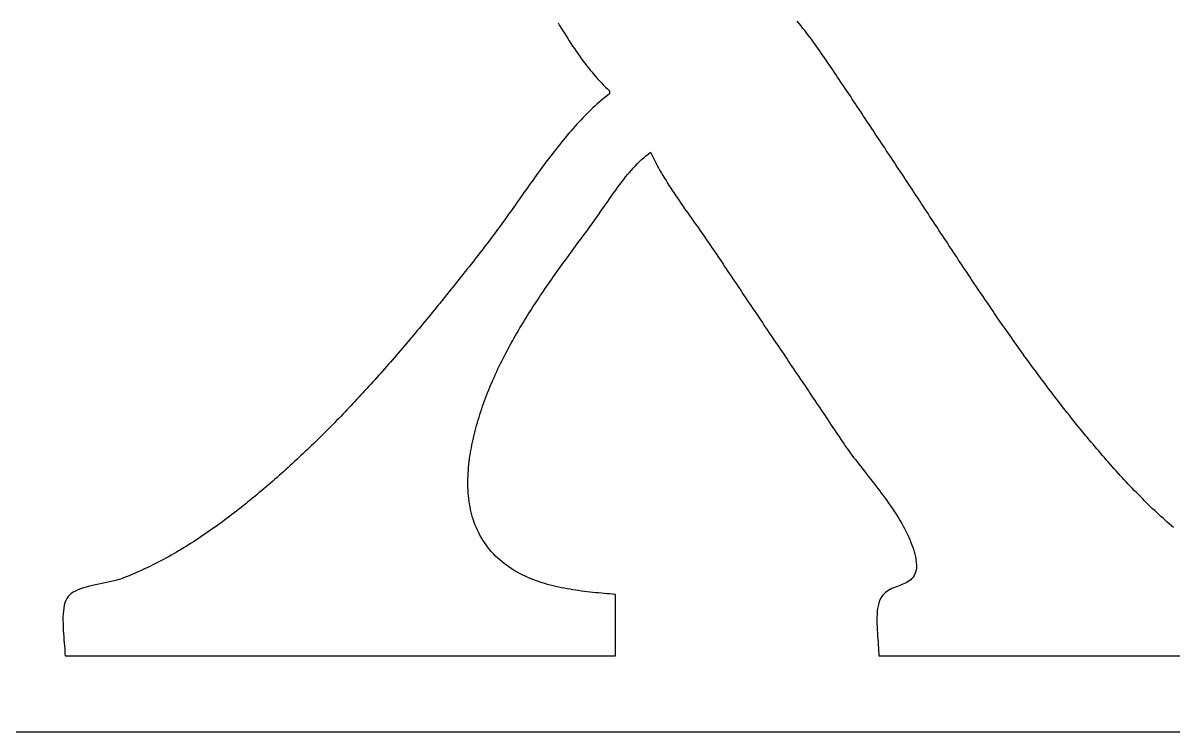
# Model space of a CAD drawing. Extents: x 0 to 3997, y 0 to 1531.
# Drawn here: x 2674.6 to 3067.5, y 0 to 242.2 of the extents above; entities that cross this region are included whole.
import ezdxf

# ---------------------------------------------------------------- set-up
doc = ezdxf.new("R2010")
doc.units = 0
doc.layers.add('C159', color=159, linetype='CONTINUOUS')
doc.layers.add('C7', color=7, linetype='CONTINUOUS')

msp = doc.modelspace()

# ---------------------------------------------------------------- linework, layer by layer
at = {"layer": 'C159'}
for points in [[(2857.4105, 242.2001), (2857.9536, 241.3102), (2858.4996, 240.4221), (2859.0487, 239.5364), (2859.6011, 238.6535), (2860.157, 237.774), (2860.7166, 236.8983), (2861.28, 236.0271), (2861.8474, 235.1607), (2862.419, 234.2997), (2862.9949, 233.4447), (2863.5754, 232.596), (2864.1606, 231.7543), (2864.7507, 230.92), (2865.3458, 230.0937), (2865.9462, 229.2759), (2866.552, 228.467), (2867.1634, 227.6676), (2867.7806, 226.8782), (2868.4037, 226.0992), (2869.0329, 225.3314), (2869.6684, 224.575), (2870.3104, 223.8306), (2870.959, 223.0988), (2871.6144, 222.3801), (2872.2768, 221.6749), (2872.9464, 220.9838), (2873.6233, 220.3072), (2874.3078, 219.6458), (2875, 219), (2875, 218), (2874.2732, 217.4355), (2873.5509, 216.8579), (2872.8329, 216.2677), (2872.1192, 215.665), (2871.4097, 215.0503), (2870.7044, 214.4238), (2870.0031, 213.7859), (2869.3059, 213.1369), (2868.6126, 212.4771), (2867.9232, 211.8068), (2867.2377, 211.1263), (2866.556, 210.4361), (2865.878, 209.7363), (2865.2037, 209.0273), (2864.533, 208.3095), (2863.8658, 207.5832), (2863.2021, 206.8486), (2862.5419, 206.1061), (2861.885, 205.356), (2861.2314, 204.5986), (2860.5811, 203.8344), (2859.934, 203.0635), (2859.29, 202.2863), (2858.6491, 201.5031), (2858.0111, 200.7143), (2857.3762, 199.9201), (2856.7441, 199.121), (2856.1148, 198.3171), (2855.4884, 197.5088), (2854.8646, 196.6966), (2854.2435, 195.8805), (2853.6249, 195.0611), (2853.0089, 194.2386), (2852.3954, 193.4133), (2851.7842, 192.5856), (2851.1755, 191.7558), (2850.569, 190.9241), (2849.9647, 190.091), (2849.3626, 189.2567), (2848.7626, 188.4215), (2848.1647, 187.5859), (2847.5687, 186.75), (2846.9747, 185.9143), (2846.3826, 185.079), (2845.7922, 184.2445), (2845.2036, 183.4111), (2844.6167, 182.579), (2844.0315, 181.7487), (2843.4478, 180.9205), (2842.8656, 180.0946), (2842.2848, 179.2714), (2841.7054, 178.4512), (2841.1274, 177.6344), (2840.5507, 176.8212), (2839.9751, 176.012), (2839.4007, 175.2071), (2838.8274, 174.4067), (2838.2551, 173.6114), (2837.6838, 172.8213), (2837.1133, 172.0368), (2836.5438, 171.2581), (2835.975, 170.4857), (2835.407, 169.7199), (2834.8396, 168.9609), (2834.2728, 168.2091), (2833.7066, 167.4648), (2833.1409, 166.7283), (2832.5756, 166), (2831.9623, 165.2145), (2831.3483, 164.4289), (2830.7337, 163.6434), (2830.1184, 162.8578), (2829.5024, 162.0723), (2828.8856, 161.2868), (2828.2682, 160.5014), (2827.65, 159.7161), (2827.031, 158.9309), (2826.4113, 158.1459), (2825.7908, 157.361), (2825.1695, 156.5763), (2824.5474, 155.7918), (2823.9245, 155.0076), (2823.3007, 154.2236), (2822.6761, 153.4399), (2822.0507, 152.6565), (2821.4244, 151.8734), (2820.7972, 151.0907), (2820.1691, 150.3084), (2819.5401, 149.5264), (2818.9102, 148.7449), (2818.2794, 147.9638), (2817.6477, 147.1832), (2817.0149, 146.403), (2816.3813, 145.6234), (2815.7466, 144.8443), (2815.1109, 144.0658), (2814.4743, 143.2879), (2813.8366, 142.5105), (2813.1979, 141.7338), (2812.5582, 140.9578), (2811.9174, 140.1824), (2811.2755, 139.4077), (2810.6326, 138.6337), (2809.9886, 137.8605), (2809.3435, 137.0881), (2808.6972, 136.3164), (2808.0499, 135.5456), (2807.4014, 134.7756), (2806.7517, 134.0064), (2806.1009, 133.2382), (2805.4489, 132.4708), (2804.7957, 131.7044), (2804.1413, 130.939), (2803.4857, 130.1745), (2802.8288, 129.411), (2802.1708, 128.6485), (2801.5114, 127.8871), (2800.8509, 127.1268), (2800.189, 126.3675), (2799.5258, 125.6094), (2798.8614, 124.8524), (2798.1956, 124.0965), (2797.5285, 123.3419), (2796.8601, 122.5884), (2796.1903, 121.8362), (2795.5191, 121.0853), (2794.8466, 120.3356), (2794.1727, 119.5872), (2793.4974, 118.8402), (2792.8206, 118.0945), (2792.1425, 117.3501), (2791.4629, 116.6072), (2790.7818, 115.8657), (2790.0993, 115.1256), (2789.4153, 114.387), (2788.7299, 113.6499), (2788.0429, 112.9143), (2787.3544, 112.1802), (2786.6644, 111.4477), (2785.9728, 110.7167), (2785.2797, 109.9874), (2784.5851, 109.2597), (2783.8888, 108.5336), (2783.191, 107.8092), (2782.4916, 107.0865), (2781.7905, 106.3655), (2781.0878, 105.6463), (2780.3835, 104.9288), (2779.6776, 104.2131), (2778.97, 103.4993), (2778.2607, 102.7872), (2777.5497, 102.0771), (2776.837, 101.3688), (2776.1226, 100.6624), (2775.4065, 99.9579), (2774.6887, 99.2554), (2773.9691, 98.5549), (2773.2477, 97.8564), (2772.5245, 97.1599), (2771.7996, 96.4654), (2771.0729, 95.773), (2770.3443, 95.0827), (2769.614, 94.3945), (2768.8818, 93.7084), (2768.1477, 93.0245), (2767.4118, 92.3428), (2766.674, 91.6633), (2765.9344, 90.986), (2765.1928, 90.311), (2764.4493, 89.6382), (2763.7039, 88.9678), (2762.9566, 88.2996), (2762.2073, 87.6338), (2761.456, 86.9704), (2760.7028, 86.3094), (2759.9476, 85.6508), (2759.1904, 84.9946), (2758.4312, 84.3409), (2757.6699, 83.6897), (2756.9066, 83.041), (2756.1413, 82.3948), (2755.3739, 81.7511), (2754.6044, 81.1101), (2753.8329, 80.4716), (2753.0592, 79.8358), (2752.2835, 79.2026), (2751.5056, 78.5721), (2750.7256, 77.9443), (2749.9434, 77.3192), (2749.1591, 76.6968), (2748.3726, 76.0772), (2747.5839, 75.4604), (2746.793, 74.8464), (2746, 74.2353), (2745.2017, 73.6253), (2744.4011, 73.0194), (2743.5979, 72.4176), (2742.7922, 71.8199), (2741.9839, 71.2265), (2741.173, 70.6374), (2740.3595, 70.0527), (2739.5433, 69.4724), (2738.7244, 68.8968), (2737.9027, 68.3257), (2737.0782, 67.7594), (2736.2509, 67.1979), (2735.4208, 66.6412), (2734.5877, 66.0895), (2733.7517, 65.5428), (2732.9127, 65.0013), (2732.0707, 64.4649), (2731.2257, 63.9338), (2730.3775, 63.4081), (2729.5263, 62.8877), (2728.6718, 62.3729), (2727.8142, 61.8637), (2726.9534, 61.3601), (2726.0892, 60.8623), (2725.2218, 60.3703), (2724.351, 59.8842), (2723.4768, 59.4041), (2722.5993, 58.9301), (2721.7182, 58.4622), (2720.8337, 58.0005), (2719.9456, 57.5452), (2719.054, 57.0962), (2718.1587, 56.6536), (2717.2598, 56.2176), (2716.3573, 55.7883), (2715.451, 55.3656), (2714.541, 54.9497), (2713.6272, 54.5406), (2712.7095, 54.1385), (2711.788, 53.7434), (2710.8626, 53.3554), (2709.9333, 52.9745), (2709, 52.601), (2708.2975, 52.3478), (2707.5133, 52.1071), (2706.657, 51.8763), (2705.7385, 51.6526), (2704.7675, 51.4332), (2703.7537, 51.2153), (2702.7068, 50.9962), (2701.6365, 50.7732), (2700.5527, 50.5435), (2699.465, 50.3043), (2698.3831, 50.0529), (2697.3168, 49.7865), (2696.2759, 49.5025), (2695.27, 49.1979), (2694.3089, 48.8701), (2693.4023, 48.5164), (2692.5599, 48.1339), (2691.7916, 47.7199), (2691.1069, 47.2717), (2690.5158, 46.7864), (2690.0278, 46.2615), (2689.6123, 45.645), (2689.2639, 44.9369), (2688.9778, 44.1461), (2688.7491, 43.2816), (2688.573, 42.3524), (2688.4448, 41.3674), (2688.3596, 40.3355), (2688.3127, 39.2659), (2688.2992, 38.1674), (2688.3143, 37.049), (2688.3534, 35.9197), (2688.4114, 34.7884), (2688.4838, 33.6642), (2688.5656, 32.556), (2688.652, 31.4727), (2688.7383, 30.4234), (2688.8197, 29.417), (2688.8914, 28.4625), (2688.9485, 27.5688), (2688.9863, 26.745), (2689, 26), (2877, 26), (2877, 47), (2876.0602, 47.0746), (2875.1143, 47.1512), (2874.1629, 47.2301), (2873.2065, 47.3121), (2872.2455, 47.3976), (2871.2806, 47.4872), (2870.3122, 47.5815), (2869.3409, 47.681), (2868.3672, 47.7862), (2867.3915, 47.8978), (2866.4145, 48.0162), (2865.4366, 48.1421), (2864.4584, 48.276), (2863.4804, 48.4184), (2862.5031, 48.5699), (2861.527, 48.7311), (2860.5526, 48.9025), (2859.5805, 49.0846), (2858.6112, 49.2781), (2857.6452, 49.4835), (2856.683, 49.7013), (2855.7252, 49.9321), (2854.7722, 50.1764), (2853.8247, 50.4348), (2852.883, 50.7079), (2851.9478, 50.9962), (2851.0195, 51.3003), (2850.0987, 51.6207), (2849.1859, 51.958), (2848.2816, 52.3128), (2847.3864, 52.6855), (2846.5007, 53.0767), (2845.6251, 53.4871), (2844.76, 53.9172), (2843.9061, 54.3674), (2843.0639, 54.8384), (2842.2338, 55.3308), (2841.4163, 55.845), (2840.6121, 56.3817), (2839.8216, 56.9414), (2839.0454, 57.5246), (2838.2839, 58.1319), (2837.5376, 58.7639), (2836.8072, 59.4211), (2836.0932, 60.1041), (2835.3737, 60.8374), (2834.6872, 61.5851), (2834.0333, 62.3467), (2833.4112, 63.1217), (2832.8206, 63.9097), (2832.2607, 64.7101), (2831.7312, 65.5227), (2831.2313, 66.3469), (2830.7607, 67.1822), (2830.3187, 68.0283), (2829.9048, 68.8846), (2829.5184, 69.7507), (2829.159, 70.6262), (2828.8261, 71.5106), (2828.519, 72.4035), (2828.2374, 73.3043), (2827.9805, 74.2127), (2827.7478, 75.1282), (2827.5389, 76.0504), (2827.3531, 76.9787), (2827.1899, 77.9128), (2827.0488, 78.8521), (2826.9292, 79.7963), (2826.8306, 80.7449), (2826.7524, 81.6974), (2826.694, 82.6534), (2826.655, 83.6125), (2826.6347, 84.5741), (2826.6327, 85.5378), (2826.6483, 86.5032), (2826.681, 87.4698), (2826.7304, 88.4372), (2826.7958, 89.4049), (2826.8766, 90.3725), (2826.9724, 91.3395), (2827.0826, 92.3054), (2827.2066, 93.2699), (2827.3439, 94.2324), (2827.4939, 95.1925), (2827.6562, 96.1498), (2827.83, 97.1037), (2828.015, 98.0539), (2828.2106, 99), (2828.4203, 99.9622), (2828.6399, 100.9217), (2828.869, 101.8784), (2829.1076, 102.8323), (2829.3555, 103.7834), (2829.6126, 104.7317), (2829.8789, 105.6773), (2830.154, 106.6202), (2830.4381, 107.5604), (2830.7308, 108.4979), (2831.0321, 109.4326), (2831.3418, 110.3648), (2831.6598, 111.2942), (2831.986, 112.2211), (2832.3203, 113.1453), (2832.6625, 114.0669), (2833.0125, 114.9859), (2833.3702, 115.9023), (2833.7354, 116.8162), (2834.108, 117.7275), (2834.4879, 118.6363), (2834.8749, 119.5426), (2835.269, 120.4464), (2835.67, 121.3477), (2836.0777, 122.2465), (2836.4921, 123.1429), (2836.9129, 124.0368), (2837.3402, 124.9283), (2837.7737, 125.8174), (2838.2134, 126.7041), (2838.659, 127.5884), (2839.1105, 128.4703), (2839.5677, 129.3499), (2840.0305, 130.2272), (2840.4989, 131.1021), (2840.9725, 131.9747), (2841.4514, 132.8451), (2841.9354, 133.7131), (2842.4243, 134.5789), (2842.9181, 135.4425), (2843.4166, 136.3038), (2843.9196, 137.1629), (2844.4271, 138.0199), (2844.9389, 138.8746), (2845.455, 139.7271), (2845.975, 140.5775), (2846.499, 141.4258), (2847.0269, 142.272), (2847.5583, 143.116), (2848.0934, 143.9579), (2848.6318, 144.7978), (2849.1736, 145.6356), (2849.7184, 146.4713), (2850.2664, 147.305), (2850.8172, 148.1367), (2851.3708, 148.9664), (2851.9271, 149.7941), (2852.4858, 150.6198), (2853.047, 151.4436), (2853.6104, 152.2654), (2854.1759, 153.0853), (2854.7435, 153.9033), (2855.3129, 154.7194), (2855.884, 155.5336), (2856.4568, 156.3459), (2857.031, 157.1564), (2857.6066, 157.965), (2858.1835, 158.7718), (2858.7614, 159.5768), (2859.3403, 160.3801), (2859.9201, 161.1815), (2860.5005, 161.9812), (2861.0815, 162.7791), (2861.663, 163.5753), (2862.2449, 164.3698), (2862.8269, 165.1625), (2863.409, 165.9536), (2863.991, 166.743), (2864.5728, 167.5308), (2865.1543, 168.3169), (2865.7354, 169.1014), (2866.3159, 169.8843), (2866.8957, 170.6655), (2867.4747, 171.4452), (2868.0526, 172.2234), (2868.6296, 173), (2869.2039, 173.7806), (2869.7776, 174.5739), (2870.3509, 175.3784), (2870.9243, 176.193), (2871.4985, 177.0165), (2872.0737, 177.8475), (2872.6506, 178.6848), (2873.2296, 179.5272), (2873.8111, 180.3733), (2874.3957, 181.222), (2874.9838, 182.072), (2875.5759, 182.922), (2876.1726, 183.7709), (2876.7742, 184.6172), (2877.3812, 185.4598), (2877.9942, 186.2975), (2878.6136, 187.1289), (2879.2398, 187.9528), (2879.8735, 188.768), (2880.515, 189.5732), (2881.1648, 190.3672), (2881.8235, 191.1486), (2882.4914, 191.9163), (2883.1691, 192.669), (2883.857, 193.4055), (2884.5557, 194.1244), (2885.2656, 194.8245), (2885.9872, 195.5047), (2886.7209, 196.1635), (2887.4673, 196.7999), (2888.2268, 197.4124), (2889, 198), (2889.4312, 197.1031), (2889.8744, 196.2099), (2890.3291, 195.3202), (2890.7948, 194.434), (2891.2711, 193.551), (2891.7576, 192.6713), (2892.2536, 191.7948), (2892.7589, 190.9212), (2893.2728, 190.0507), (2893.795, 189.1829), (2894.3251, 188.3179), (2894.8624, 187.4556), (2895.4066, 186.5958), (2895.9572, 185.7385), (2896.5137, 184.8836), (2897.0757, 184.0309), (2897.6427, 183.1805), (2898.2143, 182.3321), (2898.7899, 181.4856), (2899.3692, 180.6411), (2899.9516, 179.7984), (2900.5367, 178.9573), (2901.124, 178.1179), (2901.7131, 177.28), (2902.3035, 176.4435), (2902.8947, 175.6083), (2903.4863, 174.7743), (2904.0779, 173.9414), (2904.6688, 173.1096), (2905.2587, 172.2787), (2905.8472, 171.4487), (2906.4337, 170.6193), (2907.0178, 169.7907), (2907.599, 168.9625), (2908.1769, 168.1349), (2908.7509, 167.3076), (2909.3207, 166.4805), (2909.8858, 165.6536), (2910.4457, 164.8268), (2911, 164), (2911.5569, 163.1648), (2912.114, 162.3298), (2912.6714, 161.495), (2913.2289, 160.6603), (2913.7867, 159.8257), (2914.3447, 158.9913), (2914.9029, 158.157), (2915.4612, 157.3228), (2916.0198, 156.4887), (2916.5785, 155.6547), (2917.1374, 154.8208), (2917.6965, 153.9871), (2918.2557, 153.1534), (2918.8151, 152.3199), (2919.3746, 151.4864), (2919.9343, 150.653), (2920.4941, 149.8197), (2921.054, 148.9865), (2921.6141, 148.1534), (2922.1743, 147.3204), (2922.7345, 146.4874), (2923.2949, 145.6545), (2923.8555, 144.8216), (2924.416, 143.9888), (2924.9767, 143.1561), (2925.5375, 142.3234), (2926.0984, 141.4907), (2926.6593, 140.6582), (2927.2203, 139.8256), (2927.7813, 138.9931), (2928.3424, 138.1606), (2928.9036, 137.3281), (2929.4647, 136.4957), (2930.026, 135.6633), (2930.5872, 134.8309), (2931.1485, 133.9985), (2931.7098, 133.1661), (2932.2711, 132.3338), (2932.8324, 131.5014), (2933.3938, 130.669), (2933.9551, 129.8367), (2934.5164, 129.0043), (2935.0777, 128.1719), (2935.639, 127.3395), (2936.2002, 126.5071), (2936.7614, 125.6746), (2937.3226, 124.8421), (2937.8837, 124.0096), (2938.4448, 123.177), (2939.0058, 122.3444), (2939.5667, 121.5118), (2940.1276, 120.6791), (2940.6884, 119.8464), (2941.2491, 119.0136), (2941.8098, 118.1807), (2942.3703, 117.3478), (2942.9307, 116.5148), (2943.4911, 115.6818), (2944.0513, 114.8486), (2944.6114, 114.0154), (2945.1714, 113.1821), (2945.7313, 112.3488), (2946.291, 111.5153), (2946.8506, 110.6817), (2947.41, 109.8481), (2947.9693, 109.0143), (2948.5284, 108.1805), (2949.0874, 107.3465), (2949.6462, 106.5124), (2950.2048, 105.6782), (2950.7632, 104.8439), (2951.3215, 104.0094), (2951.8796, 103.1749), (2952.4374, 102.3402), (2952.9951, 101.5053), (2953.5525, 100.6703), (2954.1097, 99.8352), (2954.6668, 99)], [(2944.4243, 236), (2943.9565, 236.6453), (2943.4441, 237.3259), (2942.8932, 238.0388), (2942.31, 238.7813), (2941.7008, 239.5505), (2941.0716, 240.3437), (2940.4287, 241.158), (2939.7783, 241.9906), (2939.1267, 242.8388)], [(2970.6667, 197), (2970.1123, 197.8321), (2969.5584, 198.6645), (2969.0048, 199.4973), (2968.4517, 200.3304), (2967.8988, 201.1638), (2967.3463, 201.9974), (2966.794, 202.8312), (2966.2419, 203.6652), (2965.6899, 204.4993), (2965.1381, 205.3336), (2964.5863, 206.1679), (2964.0346, 207.0023), (2963.4829, 207.8367), (2962.9311, 208.6711), (2962.3792, 209.5054), (2961.8272, 210.3397), (2961.275, 211.1739), (2960.7226, 212.008), (2960.17, 212.8418), (2959.617, 213.6755), (2959.0638, 214.509), (2958.5101, 215.3422), (2957.956, 216.1751), (2957.4015, 217.0078), (2956.8464, 217.84), (2956.2908, 218.6719), (2955.7347, 219.5034), (2955.1779, 220.3344), (2954.6204, 221.165), (2954.0622, 221.9951), (2953.5033, 222.8246), (2952.9435, 223.6536), (2952.383, 224.482), (2951.8215, 225.3097), (2951.2592, 226.1368), (2950.6959, 226.9633), (2950.1315, 227.789), (2949.5662, 228.6139), (2948.9998, 229.4381), (2948.4322, 230.2615), (2947.8635, 231.084), (2947.2935, 231.9057), (2946.7224, 232.7265), (2946.1499, 233.5463), (2945.5761, 234.3652), (2945.0009, 235.1831), (2944.4244, 236)], [(3044.7153, 93), (3044.0609, 93.748), (3043.4085, 94.4979), (3042.758, 95.2496), (3042.1094, 96.003), (3041.4627, 96.7582), (3040.8179, 97.5152), (3040.1749, 98.2739), (3039.5338, 99.0343), (3038.8945, 99.7963), (3038.257, 100.5601), (3037.6212, 101.3254), (3036.9873, 102.0924), (3036.3551, 102.8611), (3035.7246, 103.6313), (3035.0958, 104.403), (3034.4688, 105.1764), (3033.8434, 105.9512), (3033.2196, 106.7276), (3032.5975, 107.5054), (3031.9771, 108.2848), (3031.3582, 109.0656), (3030.7409, 109.8478), (3030.1252, 110.6314), (3029.511, 111.4165), (3028.8984, 112.2029), (3028.2873, 112.9907), (3027.6777, 113.7798), (3027.0696, 114.5702), (3026.4629, 115.3619), (3025.8577, 116.155), (3025.2539, 116.9493), (3024.6515, 117.7448), (3024.0505, 118.5415), (3023.4509, 119.3395), (3022.8526, 120.1386), (3022.2557, 120.939), (3021.6601, 121.7404), (3021.0658, 122.543), (3020.4727, 123.3467), (3019.881, 124.1515), (3019.2905, 124.9574), (3018.7012, 125.7643), (3018.1131, 126.5723), (3017.5262, 127.3812), (3016.9405, 128.1912), (3016.356, 129.0021), (3015.7726, 129.814), (3015.1903, 130.6269), (3014.6092, 131.4406), (3014.0291, 132.2553), (3013.4501, 133.0708), (3012.8721, 133.8872), (3012.2952, 134.7045), (3011.7193, 135.5225), (3011.1444, 136.3414), (3010.5704, 137.161), (3009.9975, 137.9815), (3009.4255, 138.8026), (3008.8544, 139.6245), (3008.2842, 140.4471), (3007.7149, 141.2704), (3007.1465, 142.0944), (3006.5789, 142.919), (3006.0122, 143.7443), (3005.4463, 144.5701), (3004.8811, 145.3966), (3004.3168, 146.2236), (3003.7533, 147.0512), (3003.1905, 147.8793), (3002.6284, 148.708), (3002.067, 149.5371), (3001.5063, 150.3667), (3000.9463, 151.1968), (3000.387, 152.0273), (2999.8283, 152.8583), (2999.2702, 153.6896), (2998.7128, 154.5213), (2998.1559, 155.3534), (2997.5996, 156.1859), (2997.0438, 157.0186), (2996.4886, 157.8517), (2995.9339, 158.685), (2995.3797, 159.5187), (2994.826, 160.3526), (2994.2727, 161.1867), (2993.7199, 162.021), (2993.1675, 162.8555), (2992.6155, 163.6902), (2992.0639, 164.525), (2991.5127, 165.36), (2990.9619, 166.1951), (2990.4113, 167.0303), (2989.8611, 167.8655), (2989.3112, 168.7008), (2988.7616, 169.5362), (2988.2123, 170.3716), (2987.6631, 171.207), (2987.1143, 172.0423), (2986.5656, 172.8777), (2986.0171, 173.7129), (2985.4689, 174.5481), (2984.9207, 175.3832), (2984.3727, 176.2182), (2983.8249, 177.0531), (2983.2771, 177.8878), (2982.7294, 178.7223), (2982.1818, 179.5566), (2981.6343, 180.3908), (2981.0868, 181.2247), (2980.5393, 182.0583), (2979.9918, 182.8917), (2979.4443, 183.7248), (2978.8967, 184.5576), (2978.3491, 185.3901), (2977.8014, 186.2222), (2977.2536, 187.054), (2976.7057, 187.8854), (2976.1577, 188.7163), (2975.6096, 189.5469), (2975.0613, 190.377), (2974.5128, 191.2067), (2973.9641, 192.0359), (2973.4152, 192.8646), (2972.866, 193.6928), (2972.3166, 194.5204), (2971.767, 195.3475), (2971.217, 196.174), (2970.6668, 197)], [(2954.6667, 99), (2955.1516, 98.2823), (2955.6547, 97.556), (2956.175, 96.8213), (2956.7112, 96.0784), (2957.2623, 95.3277), (2957.8272, 94.5693), (2958.4049, 93.8034), (2958.9942, 93.0304), (2959.5941, 92.2504), (2960.2035, 91.4637), (2960.8212, 90.6706), (2961.4463, 89.8713), (2962.0776, 89.066), (2962.714, 88.2549), (2963.3545, 87.4384), (2963.9979, 86.6166), (2964.6433, 85.7899), (2965.2894, 84.9583), (2965.9352, 84.1223), (2966.5796, 83.282), (2967.2216, 82.4376), (2967.86, 81.5894), (2968.4938, 80.7377), (2969.1219, 79.8827), (2969.7431, 79.0247), (2970.3565, 78.1638), (2970.9608, 77.3003), (2971.5551, 76.4345), (2972.1383, 75.5666), (2972.7092, 74.6968), (2973.2668, 73.8254), (2973.81, 72.9527), (2974.3377, 72.0788), (2974.8488, 71.204), (2975.3422, 70.3286), (2975.8169, 69.4528), (2976.2717, 68.5768), (2976.7056, 67.7009), (2977.1175, 66.8254), (2977.5063, 65.9504), (2977.871, 65.0762), (2978.2103, 64.2031), (2978.5233, 63.3312), (2978.8089, 62.4609), (2979.0659, 61.5924), (2979.2933, 60.7259), (2979.49, 59.8617), (2979.655, 59), (2979.8016, 57.9445), (2979.8632, 56.9838), (2979.8445, 56.112), (2979.7508, 55.3232), (2979.5869, 54.6116), (2979.3579, 53.9715), (2979.0687, 53.397), (2978.7243, 52.8822), (2978.3298, 52.4214), (2977.8902, 52.0087), (2977.4104, 51.6383), (2976.8954, 51.3044), (2976.3503, 51.0012), (2975.78, 50.7228), (2975.1895, 50.4634), (2974.5838, 50.2171), (2973.968, 49.9783), (2973.347, 49.741), (2972.7258, 49.4994), (2972.1095, 49.2477), (2971.5029, 48.9801), (2970.9112, 48.6907), (2970.3392, 48.3738), (2969.7921, 48.0234), (2969.2748, 47.6339), (2968.7923, 47.1993), (2968.3496, 46.7138), (2967.9517, 46.1717), (2967.6036, 45.5671)], [(3067.6975, 69.8512), (3066.9705, 70.4673), (3066.2463, 71.0894), (3065.525, 71.7176), (3064.8064, 72.3517), (3064.0903, 72.9917), (3063.3768, 73.6374), (3062.6656, 74.2889), (3061.9568, 74.9461), (3061.2502, 75.6088), (3060.5458, 76.277), (3059.8434, 76.9507), (3059.1429, 77.6297), (3058.4443, 78.314), (3057.7474, 79.0035), (3057.0522, 79.6982), (3056.3585, 80.398), (3055.6663, 81.1027), (3054.9755, 81.8124), (3054.286, 82.5269), (3053.5977, 83.2462), (3052.9105, 83.9703), (3052.2243, 84.699), (3051.539, 85.4322), (3050.8545, 86.1699), (3050.1707, 86.9121), (3049.4876, 87.6586), (3048.805, 88.4094), (3048.1228, 89.1644), (3047.441, 89.9235), (3046.7594, 90.6867), (3046.078, 91.4539), (3045.3967, 92.225), (3044.7154, 93)], [(2967.6035, 45.5671), (2967.2694, 44.8095), (2966.9948, 43.9901), (2966.7751, 43.1153), (2966.6056, 42.1916), (2966.4818, 41.2253), (2966.3992, 40.2229), (2966.3531, 39.1908), (2966.3391, 38.1355), (2966.3524, 37.0634), (2966.3885, 35.9809), (2966.443, 34.8944), (2966.5111, 33.8105), (2966.5883, 32.7354), (2966.6701, 31.6757), (2966.7518, 30.6378), (2966.8289, 29.6281), (2966.8969, 28.653), (2966.9511, 27.719), (2966.987, 26.8325), (2967, 26), (3118, 26)]]:
    msp.add_lwpolyline(points, dxfattribs=at)
at = {"layer": 'C7'}
msp.add_lwpolyline([(0, 1531), (0, 0), (3997, 0), (3997, 1531), (0, 1531)], dxfattribs=at)

doc.saveas('drawing.dxf')
